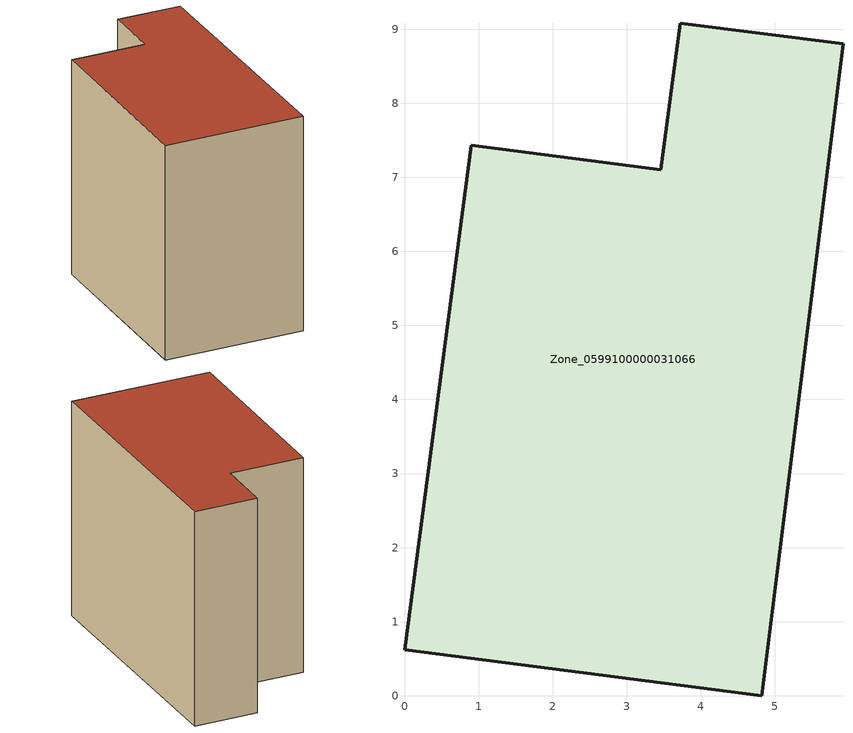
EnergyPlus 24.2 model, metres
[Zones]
Zone_0599100000031066
 floor ground (C_G): 0,0.62 0.9,7.43 3.46,7.1 3.72,9.08 5.92,8.8 4.82,0 z2.59
 wall outside (C_F): 0.9,7.43 0,0.62 4.82,0 5.92,8.8 3.72,9.08 3.46,7.1 0.9,7.43 z2.59:10.14
 roof outside (C_R): 5.92,8.8 3.72,9.08 3.46,7.1 0.9,7.43 0,0.62 4.82,0 z10.14
[BUILDING]
Pand.0599100000031066: North Axis=0; Terrain=City; Loads Convergence Tolerance Value=0.04; Temperature Convergence Tolerance Value=0.4; Solar Distribution=FullExterior; Maximum Number of Warmup Days=25; Minimum Number of Warmup Days=1
[Site:Location]
Rotterdam.The.Hague.AP_ZH_NLD Design_Conditions: Latitude=51.96; Longitude=4.45; Time Zone=1; Elevation=-4.5
[SITE:GROUNDTEMPERATURE:BUILDINGSURFACE]
18, 18, 18, 18, 18, 18, 18, 18, 18, 18, 18, 18
[MATERIAL] Thermal Absorptance=0.9; Solar Absorptance=0.7; Visible Absorptance=0.7
Name | Roughness | Thickness | Conductivity | Density | Specific Heat
G.TI.1946 | MediumSmooth | 0.15 | 1 | 540 | 1210
F.TI.1946 | Rough | 0.3 | 0.857143 | 1920 | 840
R.TI.1946 | MediumRough | 0.2 | 0.1 | 1500 | 1000
[CONSTRUCTION]
C_G: G.TI.1946
C_F: F.TI.1946
C_R: R.TI.1946
[ZONE]
Zone_0599100000031066: Type=1; Multiplier=1; Ceiling Height=Autocalculate; Volume=Autocalculate; Floor Area=autocalculate; Part of Total Floor Area=Yes
[ZONEINFILTRATION:DESIGNFLOWRATE]
Infil_Zone_0599100000031066: Zone or ZoneList or Space or SpaceList=Zone_0599100000031066; Schedule=AlwaysOn; Design Flow Rate Calculation Method=Flow/Area; Flow Rate per Floor Area=0.003; Constant Term Coefficient=1; Temperature Term Coefficient=0; Velocity Term Coefficient=0; Velocity Squared Term Coefficient=0
[HVACTEMPLATE:ZONE:IDEALLOADSAIRSYSTEM]
Zone_0599100000031066: Maximum Heating Supply Air Temperature=50; Minimum Cooling Supply Air Temperature=13; Maximum Heating Supply Air Humidity Ratio=0.0156; Minimum Cooling Supply Air Humidity Ratio=0.0077; Heating Limit=NoLimit; Cooling Limit=NoLimit; Dehumidification Control Type=ConstantSensibleHeatRatio; Cooling Sensible Heat Ratio=0.7; Dehumidification Setpoint=60; Humidification Control Type=None; Humidification Setpoint=30; Outdoor Air Method=None; Outdoor Air Flow Rate per Person=0.00944; Outdoor Air Flow Rate per Zone Floor Area=0; Outdoor Air Flow Rate per Zone=0; Demand Controlled Ventilation Type=None; Outdoor Air Economizer Type=NoEconomizer; Heat Recovery Type=None; Sensible Heat Recovery Effectiveness=0.7; Latent Heat Recovery Effectiveness=0.65
[ZONECONTROL:THERMOSTAT]
ThermostatControl_Zone_0599100000031066: Zone or ZoneList=Zone_0599100000031066; Control Type Schedule=DualSetpointControlType; Control 1=Thermostat_Zone_0599100000031066; Temperature Difference Between Cutout And Setpoint=0
[THERMOSTATSETPOINT:DUALSETPOINT]
Thermostat_Zone_0599100000031066: Heating Setpoint Temperature Schedule=HeatingSetpoint_Zone_0599100000031066; Cooling Setpoint Temperature Schedule=CoolingSetpoint_Zone_0599100000031066
[SCHEDULE:COMPACT]
HeatingSetpoint_Zone_0599100000031066: Through: 12/31, For: AllDays, Until: 24:00, 21
CoolingSetpoint_Zone_0599100000031066: Through: 12/31, For: AllDays, Until: 24:00, 24
DualSetpointControlType: Through: 12/31, For: AllDays, Until: 24:00, 4
AlwaysOn: Through: 12/31, For: AllDays, Until: 24:00, 1
